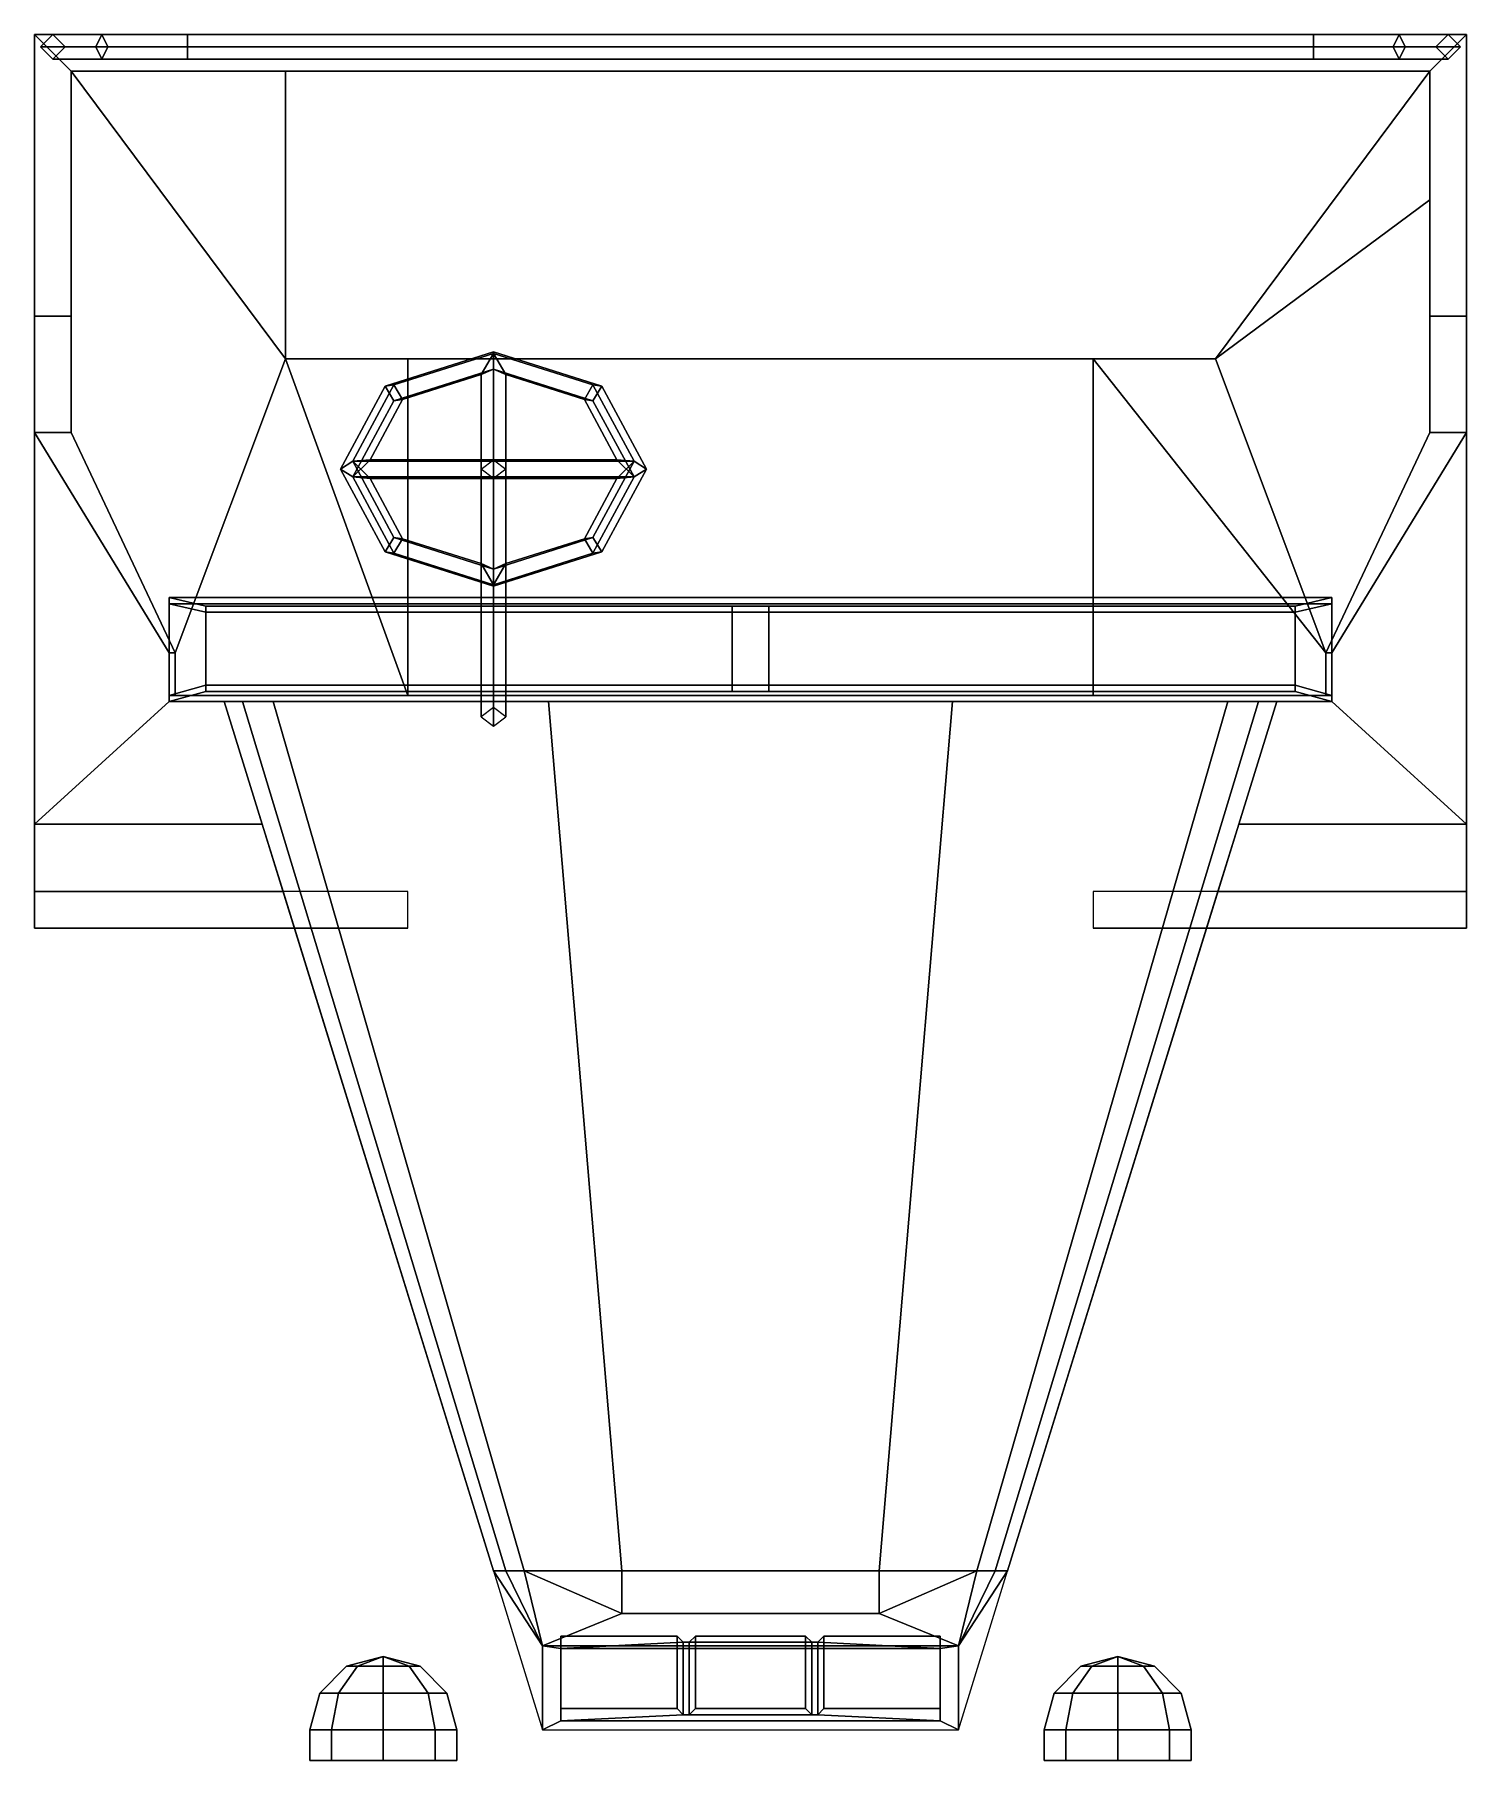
# Model space of a CAD drawing. Extents: x -1.17 to 1.17, y -3.18 to -0.36.
import ezdxf

# ---------------------------------------------------------------- set-up
doc = ezdxf.new("R2010")
doc.units = 0
doc.layers.add('CAB', color=3, linetype='CONTINUOUS')

msp = doc.modelspace()

# ---------------------------------------------------------------- linework, layer by layer
at = {"layer": 'CAB'}
for points in [[(-1.17, -0.36, 1.19), (-1.17, -1.01, 1.19), (-1.17, -0.82, 1.88), (-1.17, -0.36, 1.88)], [(-1.17, -0.36, 1.88), (-1.17, -0.82, 1.88), (-1.11, -0.82, 1.88), (-1.11, -0.42, 1.88)], [(-1.11, -0.42, 1.88), (1.11, -0.42, 1.88), (1.17, -0.36, 1.88), (-1.17, -0.36, 1.88)], [(1.17, -0.36, 1.88), (1.17, -0.36, 1.19), (-1.17, -0.36, 1.19), (-1.17, -0.36, 1.88)], [(-1.17, -1.62, 1.15), (-1.17, -1.65, 1.19), (-1.17, -0.36, 1.19), (-1.17, -0.36, 1.15)], [(-1.07, -0.38, 2.47), (-1.06, -0.36, 2.45), (-1.14, -0.36, 2.31), (-1.16, -0.38, 2.31)], [(-1.14, -0.36, 1.88), (-1.16, -0.38, 1.88), (-1.16, -0.38, 2.31), (-1.14, -0.36, 2.31)], [(-1.06, -0.36, 2.45), (-1.05, -0.38, 2.43), (-1.12, -0.38, 2.31), (-1.14, -0.36, 2.31)], [(-1.12, -0.38, 1.88), (-1.14, -0.36, 1.88), (-1.14, -0.36, 2.31), (-1.12, -0.38, 2.31)], [(-0.92, -0.38, 2.51), (-0.92, -0.36, 2.49), (-1.06, -0.36, 2.45), (-1.07, -0.38, 2.47)], [(-0.92, -0.36, 2.49), (-0.92, -0.38, 2.47), (-1.05, -0.38, 2.43), (-1.06, -0.36, 2.45)], [(0.92, -0.38, 2.51), (0.92, -0.36, 2.49), (-0.92, -0.36, 2.49), (-0.92, -0.38, 2.51)], [(0.92, -0.36, 2.49), (0.92, -0.38, 2.47), (-0.92, -0.38, 2.47), (-0.92, -0.36, 2.49)], [(0.92, -0.38, 2.47), (0.92, -0.36, 2.49), (1.06, -0.36, 2.45), (1.05, -0.38, 2.43)], [(0.92, -0.36, 2.49), (0.92, -0.38, 2.51), (1.07, -0.38, 2.47), (1.06, -0.36, 2.45)], [(1.05, -0.38, 2.43), (1.06, -0.36, 2.45), (1.14, -0.36, 2.31), (1.12, -0.38, 2.31)], [(1.06, -0.36, 2.45), (1.07, -0.38, 2.47), (1.16, -0.38, 2.31), (1.14, -0.36, 2.31)], [(1.11, -0.42, 1.88), (1.11, -0.82, 1.88), (1.17, -0.82, 1.88), (1.17, -0.36, 1.88)], [(1.14, -0.36, 1.88), (1.12, -0.38, 1.88), (1.12, -0.38, 2.31), (1.14, -0.36, 2.31)], [(1.16, -0.38, 1.88), (1.14, -0.36, 1.88), (1.14, -0.36, 2.31), (1.16, -0.38, 2.31)], [(1.17, -0.82, 1.88), (1.17, -1.01, 1.19), (1.17, -0.36, 1.19), (1.17, -0.36, 1.88)], [(1.17, -1.65, 1.19), (1.17, -1.62, 1.15), (1.17, -0.36, 1.15), (1.17, -0.36, 1.19)], [(-1.06, -0.4, 2.45), (-1.07, -0.38, 2.47), (-1.16, -0.38, 2.31), (-1.14, -0.4, 2.31)], [(-1.16, -0.38, 1.88), (-1.14, -0.4, 1.88), (-1.14, -0.4, 2.31), (-1.16, -0.38, 2.31)], [(-1.05, -0.38, 2.43), (-1.06, -0.4, 2.45), (-1.14, -0.4, 2.31), (-1.12, -0.38, 2.31)], [(-1.14, -0.4, 1.88), (-1.12, -0.38, 1.88), (-1.12, -0.38, 2.31), (-1.14, -0.4, 2.31)], [(-0.92, -0.4, 2.49), (-0.92, -0.38, 2.51), (-1.07, -0.38, 2.47), (-1.06, -0.4, 2.45)], [(-0.92, -0.38, 2.47), (-0.92, -0.4, 2.49), (-1.06, -0.4, 2.45), (-1.05, -0.38, 2.43)], [(0.92, -0.38, 2.47), (0.92, -0.4, 2.49), (-0.92, -0.4, 2.49), (-0.92, -0.38, 2.47)], [(0.92, -0.4, 2.49), (0.92, -0.38, 2.51), (-0.92, -0.38, 2.51), (-0.92, -0.4, 2.49)], [(0.92, -0.38, 2.51), (0.92, -0.4, 2.49), (1.06, -0.4, 2.45), (1.07, -0.38, 2.47)], [(0.92, -0.4, 2.49), (0.92, -0.38, 2.47), (1.05, -0.38, 2.43), (1.06, -0.4, 2.45)], [(1.06, -0.4, 2.45), (1.05, -0.38, 2.43), (1.12, -0.38, 2.31), (1.14, -0.4, 2.31)], [(1.07, -0.38, 2.47), (1.06, -0.4, 2.45), (1.14, -0.4, 2.31), (1.16, -0.38, 2.31)], [(1.12, -0.38, 1.88), (1.14, -0.4, 1.88), (1.14, -0.4, 2.31), (1.12, -0.38, 2.31)], [(1.14, -0.4, 1.88), (1.16, -0.38, 1.88), (1.16, -0.38, 2.31), (1.14, -0.4, 2.31)], [(-1.11, -0.82, 1.88), (-1.11, -1.01, 1.19), (-1.11, -0.42, 1.19), (-1.11, -0.42, 1.88)], [(-0.76, -0.42, 1.5), (1.11, -0.42, 1.5), (1.11, -0.42, 1.88), (-1.11, -0.42, 1.88)], [(-1.11, -0.42, 1.19), (-0.76, -0.42, 1.19), (-0.76, -0.42, 1.5), (-1.11, -0.42, 1.88)], [(-0.94, -1.37, 1.19), (-0.76, -0.89, 1.19), (-1.11, -0.42, 1.19), (-1.11, -1.01, 1.19)], [(-0.76, -0.89, 1.19), (-0.76, -0.42, 1.19), (-1.11, -0.42, 1.19)], [(-0.76, -0.42, 1.19), (-0.76, -0.89, 1.19), (-0.76, -0.89, 1.5), (-0.76, -0.42, 1.5)], [(-0.76, -0.42, 1.5), (-0.76, -0.89, 1.5), (0.76, -0.89, 1.5), (1.11, -0.42, 1.5)], [(1.11, -0.42, 1.5), (0.76, -0.89, 1.5), (1.11, -0.63, 1.5), (1.11, -0.42, 1.5)], [(1.11, -0.42, 1.5), (1.11, -0.63, 1.5), (1.11, -0.82, 1.88), (1.11, -0.42, 1.88)], [(0.76, -0.89, 1.5), (0.76, -0.89, 1.19), (1.11, -0.63, 1.19), (1.11, -0.63, 1.5)], [(0.94, -1.37, 1.19), (1.11, -1.01, 1.19), (1.11, -0.63, 1.19), (0.76, -0.89, 1.19)], [(1.11, -0.63, 1.19), (1.11, -1.01, 1.19), (1.11, -0.82, 1.88), (1.11, -0.63, 1.5)], [(-1.17, -1.01, 1.19), (-1.17, -1.01, 1.19), (-1.17, -1.01, 1.77), (-1.17, -0.82, 1.88)], [(-1.17, -0.82, 1.88), (-1.17, -1.01, 1.77), (-1.11, -1.01, 1.77), (-1.11, -0.82, 1.88)], [(-1.11, -1.01, 1.77), (-1.11, -1.01, 1.19), (-1.11, -1.01, 1.19), (-1.11, -0.82, 1.88)], [(1.11, -1.01, 1.19), (1.11, -1.01, 1.19), (1.11, -1.01, 1.77), (1.11, -0.82, 1.88)], [(1.11, -0.82, 1.88), (1.11, -1.01, 1.77), (1.17, -1.01, 1.77), (1.17, -0.82, 1.88)], [(1.17, -1.01, 1.77), (1.17, -1.01, 1.19), (1.17, -1.01, 1.19), (1.17, -0.82, 1.88)], [(-0.56, -1.44, 1.19), (-0.76, -0.89, 1.19), (-0.94, -1.37, 1.19), (-0.94, -1.44, 1.19)], [(-0.76, -0.89, 1.5), (-0.76, -0.89, 1.19), (0.76, -0.89, 1.19), (0.76, -0.89, 1.5)], [(-0.56, -1.44, 1.19), (-0.56, -0.89, 1.19), (-0.76, -0.89, 1.19)], [(-0.42, -0.881, 1.7275), (-0.42, -0.8785, 1.6993), (-0.5968, -0.9346, 1.7464), (-0.5826, -0.9326, 1.7708)], [(-0.42, -0.8785, 1.6993), (-0.42, -0.9067, 1.6968), (-0.5826, -0.9583, 1.7401), (-0.5968, -0.9346, 1.7464)], [(-0.44, -0.9155, 1.7303), (-0.42, -0.881, 1.7275), (-0.5826, -0.9326, 1.7708), (-0.5685, -0.9562, 1.7646)], [(-0.56, -1.44, 0.93), (0.56, -1.44, 0.93), (0.56, -0.89, 0.93), (-0.56, -0.89, 0.93)], [(-0.56, -0.89, 0.93), (0.56, -0.89, 0.93), (0.56, -0.89, 1.19), (-0.56, -0.89, 1.19)], [(-0.56, -1.44, 1.19), (-0.56, -1.44, 0.93), (-0.56, -0.89, 0.93), (-0.56, -0.89, 1.19)], [(-0.42, -0.881, 1.7275), (-0.44, -0.9155, 1.7303), (-0.44, -1.2245, 1.9897), (-0.42, -1.2333, 2.0232)], [(-0.2574, -0.9326, 1.7708), (-0.2432, -0.9346, 1.7464), (-0.42, -0.8785, 1.6993), (-0.42, -0.881, 1.7275)], [(-0.2432, -0.9346, 1.7464), (-0.2574, -0.9583, 1.7401), (-0.42, -0.9067, 1.6968), (-0.42, -0.8785, 1.6993)], [(-0.4, -0.9155, 1.7303), (-0.42, -0.881, 1.7275), (-0.42, -1.2333, 2.0232), (-0.4, -1.2245, 1.9897)], [(-0.2715, -0.9562, 1.7646), (-0.2574, -0.9326, 1.7708), (-0.42, -0.881, 1.7275), (-0.4, -0.9155, 1.7303)], [(0.56, -1.44, 1.19), (0.94, -1.44, 1.19), (0.94, -1.37, 1.19), (0.56, -0.89, 1.19)], [(0.56, -0.89, 1.19), (0.94, -1.37, 1.19), (0.76, -0.89, 1.19), (0.56, -0.89, 1.19)], [(0.56, -1.44, 0.93), (0.56, -1.44, 1.19), (0.56, -0.89, 1.19), (0.56, -0.89, 0.93)], [(-0.42, -0.9067, 1.6968), (-0.44, -0.9155, 1.7303), (-0.5685, -0.9562, 1.7646), (-0.5826, -0.9583, 1.7401)], [(-0.44, -0.9155, 1.7303), (-0.42, -0.9067, 1.6968), (-0.42, -1.259, 1.9925), (-0.44, -1.2245, 1.9897)], [(-0.42, -0.9067, 1.6968), (-0.4, -0.9155, 1.7303), (-0.4, -1.2245, 1.9897), (-0.42, -1.259, 1.9925)], [(-0.2574, -0.9583, 1.7401), (-0.2715, -0.9562, 1.7646), (-0.4, -0.9155, 1.7303), (-0.42, -0.9067, 1.6968)], [(-0.5826, -0.9326, 1.7708), (-0.5968, -0.9346, 1.7464), (-0.67, -1.07, 1.86), (-0.65, -1.0571, 1.8753)], [(-0.5968, -0.9346, 1.7464), (-0.5826, -0.9583, 1.7401), (-0.65, -1.0829, 1.8447), (-0.67, -1.07, 1.86)], [(-0.5685, -0.9562, 1.7646), (-0.5826, -0.9326, 1.7708), (-0.65, -1.0571, 1.8753), (-0.6217, -1.0547, 1.8471)], [(-0.5826, -0.9583, 1.7401), (-0.5685, -0.9562, 1.7646), (-0.6217, -1.0547, 1.8471), (-0.65, -1.0829, 1.8447)], [(-0.2183, -1.0547, 1.8471), (-0.19, -1.0571, 1.8753), (-0.2574, -0.9326, 1.7708), (-0.2715, -0.9562, 1.7646)], [(-0.19, -1.0829, 1.8447), (-0.2183, -1.0547, 1.8471), (-0.2715, -0.9562, 1.7646), (-0.2574, -0.9583, 1.7401)], [(-0.19, -1.0571, 1.8753), (-0.17, -1.07, 1.86), (-0.2432, -0.9346, 1.7464), (-0.2574, -0.9326, 1.7708)], [(-0.17, -1.07, 1.86), (-0.19, -1.0829, 1.8447), (-0.2574, -0.9583, 1.7401), (-0.2432, -0.9346, 1.7464)], [(-1.17, -1.01, 1.77), (-1.17, -1.01, 1.19), (-1.11, -1.01, 1.19), (-1.11, -1.01, 1.77)], [(-1.17, -1.65, 1.19), (-0.95, -1.45, 1.19), (-0.95, -1.37, 1.19), (-1.17, -1.01, 1.19)], [(-0.94, -1.37, 1.19), (-1.11, -1.01, 1.19), (-1.17, -1.01, 1.19), (-0.95, -1.37, 1.19)], [(0.95, -1.37, 1.19), (1.17, -1.01, 1.19), (1.11, -1.01, 1.19), (0.94, -1.37, 1.19)], [(0.95, -1.45, 1.19), (1.17, -1.65, 1.19), (1.17, -1.01, 1.19), (0.95, -1.37, 1.19)], [(1.11, -1.01, 1.77), (1.11, -1.01, 1.19), (1.17, -1.01, 1.19), (1.17, -1.01, 1.77)], [(-0.65, -1.0571, 1.8753), (-0.67, -1.07, 1.86), (-0.5968, -1.2054, 1.9736), (-0.5826, -1.1817, 1.9799)], [(-0.67, -1.07, 1.86), (-0.65, -1.0829, 1.8447), (-0.5826, -1.2074, 1.9492), (-0.5968, -1.2054, 1.9736)], [(-0.19, -1.0571, 1.8753), (-0.2183, -1.0547, 1.8471), (-0.6217, -1.0547, 1.8471), (-0.65, -1.0571, 1.8753)], [(-0.2183, -1.0547, 1.8471), (-0.19, -1.0829, 1.8447), (-0.65, -1.0829, 1.8447), (-0.6217, -1.0547, 1.8471)], [(-0.2183, -1.0853, 1.8729), (-0.19, -1.0571, 1.8753), (-0.65, -1.0571, 1.8753), (-0.6217, -1.0853, 1.8729)], [(-0.6217, -1.0853, 1.8729), (-0.65, -1.0571, 1.8753), (-0.5826, -1.1817, 1.9799), (-0.5685, -1.1838, 1.9554)], [(-0.44, -1.07, 1.86), (-0.42, -1.0547, 1.8471), (-0.42, -1.4596, 1.3645), (-0.44, -1.475, 1.3774)], [(-0.42, -1.0853, 1.8729), (-0.44, -1.07, 1.86), (-0.44, -1.475, 1.3774), (-0.42, -1.4903, 1.3902)], [(-0.42, -1.0547, 1.8471), (-0.4, -1.07, 1.86), (-0.4, -1.475, 1.3774), (-0.42, -1.4596, 1.3645)], [(-0.4, -1.07, 1.86), (-0.42, -1.0853, 1.8729), (-0.42, -1.4903, 1.3902), (-0.4, -1.475, 1.3774)], [(-0.2715, -1.1838, 1.9554), (-0.2574, -1.1817, 1.9799), (-0.19, -1.0571, 1.8753), (-0.2183, -1.0853, 1.8729)], [(-0.2574, -1.1817, 1.9799), (-0.2432, -1.2054, 1.9736), (-0.17, -1.07, 1.86), (-0.19, -1.0571, 1.8753)], [(-0.2432, -1.2054, 1.9736), (-0.2574, -1.2074, 1.9492), (-0.19, -1.0829, 1.8447), (-0.17, -1.07, 1.86)], [(-0.19, -1.0829, 1.8447), (-0.2183, -1.0853, 1.8729), (-0.6217, -1.0853, 1.8729), (-0.65, -1.0829, 1.8447)], [(-0.65, -1.0829, 1.8447), (-0.6217, -1.0853, 1.8729), (-0.5685, -1.1838, 1.9554), (-0.5826, -1.2074, 1.9492)], [(-0.2574, -1.2074, 1.9492), (-0.2715, -1.1838, 1.9554), (-0.2183, -1.0853, 1.8729), (-0.19, -1.0829, 1.8447)], [(-0.5826, -1.1817, 1.9799), (-0.5968, -1.2054, 1.9736), (-0.42, -1.2615, 2.0207), (-0.42, -1.2333, 2.0232)], [(-0.5685, -1.1838, 1.9554), (-0.5826, -1.1817, 1.9799), (-0.42, -1.2333, 2.0232), (-0.44, -1.2245, 1.9897)], [(-0.5826, -1.2074, 1.9492), (-0.5685, -1.1838, 1.9554), (-0.44, -1.2245, 1.9897), (-0.42, -1.259, 1.9925)], [(-0.4, -1.2245, 1.9897), (-0.42, -1.2333, 2.0232), (-0.2574, -1.1817, 1.9799), (-0.2715, -1.1838, 1.9554)], [(-0.42, -1.2333, 2.0232), (-0.42, -1.2615, 2.0207), (-0.2432, -1.2054, 1.9736), (-0.2574, -1.1817, 1.9799)], [(-0.42, -1.259, 1.9925), (-0.4, -1.2245, 1.9897), (-0.2715, -1.1838, 1.9554), (-0.2574, -1.2074, 1.9492)], [(-0.5968, -1.2054, 1.9736), (-0.5826, -1.2074, 1.9492), (-0.42, -1.259, 1.9925), (-0.42, -1.2615, 2.0207)], [(-0.42, -1.2615, 2.0207), (-0.42, -1.259, 1.9925), (-0.2574, -1.2074, 1.9492), (-0.2432, -1.2054, 1.9736)], [(-0.89, -1.294, 2.33), (-0.89, -1.4232, 1.87), (-0.95, -1.44, 1.81), (-0.95, -1.28, 2.38)], [(-0.95, -1.44, 1.81), (-0.95, -1.45, 1.81), (-0.95, -1.29, 2.38), (-0.95, -1.28, 2.38)], [(0.95, -1.28, 2.38), (0.89, -1.294, 2.33), (-0.89, -1.294, 2.33), (-0.95, -1.28, 2.38)], [(-0.95, -1.28, 2.38), (-0.95, -1.29, 2.38), (0.95, -1.29, 2.38), (0.95, -1.28, 2.38)], [(-0.95, -1.29, 2.38), (-0.95, -1.45, 1.81), (-0.89, -1.4332, 1.87), (-0.89, -1.304, 2.33)], [(-0.95, -1.29, 2.38), (-0.89, -1.304, 2.33), (0.89, -1.304, 2.33), (0.95, -1.29, 2.38)], [(-0.89, -1.304, 2.33), (-0.89, -1.4332, 1.87), (-0.89, -1.4232, 1.87), (-0.89, -1.294, 2.33)], [(0.89, -1.294, 2.33), (0.89, -1.304, 2.33), (-0.89, -1.304, 2.33), (-0.89, -1.294, 2.33)], [(0.03, -1.294, 2.33), (0.03, -1.4232, 1.87), (-0.03, -1.4232, 1.87), (-0.03, -1.294, 2.33)], [(-0.03, -1.4232, 1.87), (-0.03, -1.4332, 1.87), (-0.03, -1.304, 2.33), (-0.03, -1.294, 2.33)], [(0.03, -1.304, 2.33), (0.03, -1.4332, 1.87), (0.03, -1.4232, 1.87), (0.03, -1.294, 2.33)], [(0.95, -1.28, 2.38), (0.95, -1.44, 1.81), (0.89, -1.4232, 1.87), (0.89, -1.294, 2.33)], [(0.89, -1.304, 2.33), (0.89, -1.4332, 1.87), (0.95, -1.45, 1.81), (0.95, -1.29, 2.38)], [(0.89, -1.4232, 1.87), (0.89, -1.4332, 1.87), (0.89, -1.304, 2.33), (0.89, -1.294, 2.33)], [(0.95, -1.29, 2.38), (0.95, -1.45, 1.81), (0.95, -1.44, 1.81), (0.95, -1.28, 2.38)], [(-0.03, -1.304, 2.33), (-0.03, -1.4332, 1.87), (0.03, -1.4332, 1.87), (0.03, -1.304, 2.33)], [(-0.95, -1.37, 1.19), (-0.95, -1.45, 1.19), (-0.95, -1.45, 1.81), (-0.95, -1.44, 1.81)], [(-0.95, -1.37, 1.65), (-0.95, -1.37, 1.19), (-0.95, -1.37, 1.19), (-0.95, -1.44, 1.81)], [(-0.94, -1.37, 1.65), (-0.94, -1.37, 1.19), (-0.95, -1.37, 1.19), (-0.95, -1.37, 1.65)], [(-0.95, -1.44, 1.81), (-0.94, -1.44, 1.81), (-0.94, -1.37, 1.65), (-0.95, -1.37, 1.65)], [(-0.94, -1.44, 1.81), (-0.94, -1.44, 1.19), (-0.94, -1.37, 1.19), (-0.94, -1.37, 1.65)], [(0.94, -1.44, 1.81), (0.95, -1.44, 1.81), (0.95, -1.37, 1.65), (0.94, -1.37, 1.65)], [(0.95, -1.37, 1.65), (0.95, -1.37, 1.19), (0.94, -1.37, 1.19), (0.94, -1.37, 1.65)], [(0.94, -1.37, 1.65), (0.94, -1.37, 1.19), (0.94, -1.44, 1.19), (0.94, -1.44, 1.81)], [(0.95, -1.45, 1.81), (0.95, -1.45, 1.19), (0.95, -1.37, 1.19), (0.95, -1.44, 1.81)], [(0.95, -1.44, 1.81), (0.95, -1.37, 1.19), (0.95, -1.37, 1.19), (0.95, -1.37, 1.65)], [(0.89, -1.4232, 1.87), (0.95, -1.44, 1.81), (-0.95, -1.44, 1.81), (-0.89, -1.4232, 1.87)], [(-0.89, -1.4332, 1.87), (-0.95, -1.45, 1.81), (0.95, -1.45, 1.81), (0.89, -1.4332, 1.87)], [(-0.89, -1.4232, 1.87), (-0.89, -1.4332, 1.87), (0.89, -1.4332, 1.87), (0.89, -1.4232, 1.87)], [(-1.17, -1.65, 1.19), (-0.798, -1.65, 1.19), (-0.86, -1.45, 1.19), (-0.95, -1.45, 1.19)], [(-0.95, -1.45, 1.81), (-0.78, -1.45, 1.75), (-0.33, -1.45, 1.81), (-0.95, -1.45, 1.81)], [(-0.95, -1.45, 1.81), (-0.83, -1.45, 1.71), (-0.78, -1.45, 1.75), (-0.95, -1.45, 1.81)], [(-0.95, -1.45, 1.81), (-0.86, -1.45, 1.65), (-0.83, -1.45, 1.71), (-0.95, -1.45, 1.81)], [(-0.95, -1.45, 1.19), (-0.86, -1.45, 1.19), (-0.86, -1.45, 1.65), (-0.95, -1.45, 1.81)], [(0.94, -1.44, 1.81), (0.94, -1.44, 1.19), (-0.94, -1.44, 1.19), (-0.94, -1.44, 1.81)], [(-0.798, -1.65, 1.19), (-0.42, -2.87, 0.93), (-0.42, -2.87, 1.58), (-0.86, -1.45, 1.65)], [(-0.86, -1.45, 1.65), (-0.42, -2.87, 1.58), (-0.4, -2.87, 1.62), (-0.83, -1.45, 1.71)], [(-0.86, -1.45, 1.19), (-0.798, -1.65, 1.19), (-0.798, -1.65, 1.19), (-0.86, -1.45, 1.65)], [(-0.83, -1.45, 1.71), (-0.4, -2.87, 1.62), (-0.37, -2.87, 1.64), (-0.78, -1.45, 1.75)], [(-0.78, -1.45, 1.75), (-0.37, -2.87, 1.64), (-0.21, -2.87, 1.66), (-0.33, -1.45, 1.81)], [(-0.56, -1.44, 1.19), (0.56, -1.44, 1.19), (0.56, -1.44, 0.93), (-0.56, -1.44, 0.93)], [(-0.33, -1.45, 1.81), (-0.21, -2.87, 1.66), (0.21, -2.87, 1.66), (0.33, -1.45, 1.81)], [(0.33, -1.45, 1.81), (0.21, -2.87, 1.66), (0.37, -2.87, 1.64), (0.78, -1.45, 1.75)], [(0.95, -1.45, 1.81), (0.33, -1.45, 1.81), (0.78, -1.45, 1.75), (0.95, -1.45, 1.81)], [(0.37, -2.87, 1.64), (0.4, -2.87, 1.62), (0.83, -1.45, 1.71), (0.78, -1.45, 1.75)], [(0.4, -2.87, 1.62), (0.42, -2.87, 1.58), (0.86, -1.45, 1.65), (0.83, -1.45, 1.71)], [(0.42, -2.87, 1.58), (0.42, -2.87, 0.93), (0.798, -1.65, 1.19), (0.86, -1.45, 1.65)], [(0.78, -1.45, 1.75), (0.83, -1.45, 1.71), (0.95, -1.45, 1.81)], [(0.798, -1.65, 1.19), (0.798, -1.65, 1.19), (0.86, -1.45, 1.19), (0.86, -1.45, 1.65)], [(0.798, -1.65, 1.19), (1.17, -1.65, 1.19), (0.95, -1.45, 1.19), (0.86, -1.45, 1.19)], [(0.83, -1.45, 1.71), (0.86, -1.45, 1.65), (0.95, -1.45, 1.81)], [(0.86, -1.45, 1.19), (0.95, -1.45, 1.19), (0.95, -1.45, 1.81), (0.86, -1.45, 1.65)], [(-1.17, -1.72, 0.91), (-1.17, -1.76, 0.93), (-1.17, -1.65, 1.19), (-1.17, -1.62, 1.15)], [(1.17, -1.76, 0.93), (1.17, -1.72, 0.91), (1.17, -1.62, 1.15), (1.17, -1.65, 1.19)], [(-1.17, -1.76, 0.93), (-0.7639, -1.76, 0.93), (-0.798, -1.65, 1.19), (-1.17, -1.65, 1.19)], [(-0.7639, -1.76, 0.93), (-0.42, -2.87, 0.93), (-0.42, -2.87, 0.93), (-0.798, -1.65, 1.19)], [(0.42, -2.87, 0.93), (0.42, -2.87, 0.93), (0.7639, -1.76, 0.93), (0.798, -1.65, 1.19)], [(0.7639, -1.76, 0.93), (1.17, -1.76, 0.93), (1.17, -1.65, 1.19), (0.798, -1.65, 1.19)], [(-1.17, -1.78, 0.75), (-1.17, -1.82, 0.77), (-1.17, -1.76, 0.93), (-1.17, -1.72, 0.91)], [(1.17, -1.82, 0.77), (1.17, -1.78, 0.75), (1.17, -1.72, 0.91), (1.17, -1.76, 0.93)], [(-1.17, -1.82, 0.77), (-0.56, -1.82, 0.77), (-0.56, -1.76, 0.93), (-1.17, -1.76, 0.93)], [(0.56, -1.82, 0.77), (1.17, -1.82, 0.77), (1.17, -1.76, 0.93), (0.56, -1.76, 0.93)], [(-1.17, -1.78, 0.55), (-1.17, -1.82, 0.54), (-1.17, -1.82, 0.77), (-1.17, -1.78, 0.75)], [(1.17, -1.82, 0.54), (1.17, -1.78, 0.55), (1.17, -1.78, 0.75), (1.17, -1.82, 0.77)], [(-1.17, -1.82, 0.54), (-0.56, -1.82, 0.54), (-0.56, -1.82, 0.77), (-1.17, -1.82, 0.77)], [(0.56, -1.82, 0.54), (1.17, -1.82, 0.54), (1.17, -1.82, 0.77), (0.56, -1.82, 0.77)], [(-0.42, -2.87, 1.58), (-0.42, -2.87, 0.93), (-0.34, -3.13, 0.93), (-0.34, -2.9927, 1.58)], [(-0.42, -2.87, 1.58), (-0.42, -2.87, 1.58), (-0.34, -2.9927, 1.58), (-0.4, -2.87, 1.62)], [(-0.4, -2.87, 1.62), (-0.4, -2.87, 1.62), (-0.34, -2.9927, 1.58), (-0.37, -2.87, 1.64)], [(-0.37, -2.87, 1.64), (-0.37, -2.87, 1.64), (-0.21, -2.94, 1.64), (-0.21, -2.87, 1.66)], [(-0.37, -2.87, 1.64), (-0.37, -2.87, 1.64), (-0.34, -2.9927, 1.58), (-0.21, -2.94, 1.64)], [(-0.21, -2.87, 1.66), (-0.21, -2.94, 1.64), (0.21, -2.94, 1.64), (0.21, -2.87, 1.66)], [(0.21, -2.87, 1.66), (0.21, -2.94, 1.64), (0.37, -2.87, 1.64)], [(0.21, -2.94, 1.64), (0.34, -2.9927, 1.58), (0.37, -2.87, 1.64)], [(0.34, -2.9927, 1.58), (0.34, -3.13, 0.93), (0.42, -2.87, 0.93), (0.42, -2.87, 1.58)], [(0.4, -2.87, 1.62), (0.34, -2.9927, 1.58), (0.42, -2.87, 1.58)], [(0.37, -2.87, 1.64), (0.34, -2.9927, 1.58), (0.4, -2.87, 1.62)], [(-0.21, -2.94, 1.64), (-0.34, -2.9927, 1.58), (0.34, -2.9927, 1.58), (0.21, -2.94, 1.64)], [(-0.31, -2.9769, 1.56), (-0.31, -3.0952, 1), (-0.12, -3.0952, 1), (-0.12, -2.9769, 1.56)], [(-0.31, -2.9969, 1.56), (-0.31, -3.1152, 1), (-0.31, -3.0952, 1), (-0.31, -2.9769, 1.56)], [(-0.31, -2.9969, 1.56), (-0.31, -2.9769, 1.56), (-0.12, -2.9769, 1.56), (-0.11, -2.9869, 1.56)], [(-0.31, -2.9969, 1.56), (-0.11, -2.9869, 1.56), (0.11, -2.9869, 1.56), (0.31, -2.9969, 1.56)], [(-0.12, -2.9769, 1.56), (-0.12, -3.0952, 1), (-0.11, -3.1052, 1), (-0.11, -2.9869, 1.56)], [(-0.11, -2.9869, 1.56), (-0.11, -3.1052, 1), (-0.1, -3.1052, 1), (-0.1, -2.9869, 1.56)], [(-0.1, -2.9869, 1.56), (-0.1, -3.1052, 1), (-0.09, -3.0952, 1), (-0.09, -2.9769, 1.56)], [(-0.1, -2.9869, 1.56), (-0.09, -2.9769, 1.56), (0.09, -2.9769, 1.56), (0.1, -2.9869, 1.56)], [(-0.09, -2.9769, 1.56), (-0.09, -3.0952, 1), (0.09, -3.0952, 1), (0.09, -2.9769, 1.56)], [(0.09, -2.9769, 1.56), (0.09, -3.0952, 1), (0.1, -3.1052, 1), (0.1, -2.9869, 1.56)], [(0.1, -2.9869, 1.56), (0.1, -3.1052, 1), (0.11, -3.1052, 1), (0.11, -2.9869, 1.56)], [(0.11, -2.9869, 1.56), (0.11, -3.1052, 1), (0.12, -3.0952, 1), (0.12, -2.9769, 1.56)], [(0.11, -2.9869, 1.56), (0.12, -2.9769, 1.56), (0.31, -2.9769, 1.56), (0.31, -2.9969, 1.56)], [(0.12, -2.9769, 1.56), (0.12, -3.0952, 1), (0.31, -3.0952, 1), (0.31, -2.9769, 1.56)], [(0.31, -2.9769, 1.56), (0.31, -3.0952, 1), (0.31, -3.1152, 1), (0.31, -2.9969, 1.56)], [(-0.6, -3.01, 1.08), (-0.66, -3.0261, 1.08), (-0.6424, -3.0261, 1.1224), (-0.6, -3.01, 1.08)], [(-0.6, -3.01, 1.08), (-0.6424, -3.0261, 1.0376), (-0.66, -3.0261, 1.08), (-0.6, -3.01, 1.08)], [(-0.6, -3.01, 1.08), (-0.6424, -3.0261, 1.1224), (-0.6, -3.0261, 1.14), (-0.6, -3.01, 1.08)], [(-0.6, -3.01, 1.08), (-0.6, -3.0261, 1.02), (-0.6424, -3.0261, 1.0376), (-0.6, -3.01, 1.08)], [(-0.6, -3.01, 1.08), (-0.6, -3.0261, 1.14), (-0.5576, -3.0261, 1.1224), (-0.6, -3.01, 1.08)], [(-0.6, -3.01, 1.08), (-0.5576, -3.0261, 1.1224), (-0.54, -3.0261, 1.08), (-0.6, -3.01, 1.08)], [(-0.6, -3.01, 1.08), (-0.54, -3.0261, 1.08), (-0.5576, -3.0261, 1.0376), (-0.6, -3.01, 1.08)], [(-0.6, -3.01, 1.08), (-0.5576, -3.0261, 1.0376), (-0.6, -3.0261, 1.02), (-0.6, -3.01, 1.08)], [(-0.34, -2.9927, 1.58), (-0.31, -2.9969, 1.56), (0.31, -2.9969, 1.56), (0.34, -2.9927, 1.58)], [(-0.34, -2.9927, 1.58), (-0.34, -3.13, 0.93), (-0.31, -3.1152, 1), (-0.31, -2.9969, 1.56)], [(0.31, -2.9969, 1.56), (0.31, -3.1152, 1), (0.34, -3.13, 0.93), (0.34, -2.9927, 1.58)], [(0.6, -3.01, 1.08), (0.54, -3.0261, 1.08), (0.5576, -3.0261, 1.1224), (0.6, -3.01, 1.08)], [(0.6, -3.01, 1.08), (0.5576, -3.0261, 1.0376), (0.54, -3.0261, 1.08), (0.6, -3.01, 1.08)], [(0.6, -3.01, 1.08), (0.5576, -3.0261, 1.1224), (0.6, -3.0261, 1.14), (0.6, -3.01, 1.08)], [(0.6, -3.01, 1.08), (0.6, -3.0261, 1.02), (0.5576, -3.0261, 1.0376), (0.6, -3.01, 1.08)], [(0.6, -3.01, 1.08), (0.6424, -3.0261, 1.1224), (0.66, -3.0261, 1.08), (0.6, -3.01, 1.08)], [(0.6, -3.01, 1.08), (0.6, -3.0261, 1.14), (0.6424, -3.0261, 1.1224), (0.6, -3.01, 1.08)], [(0.6, -3.01, 1.08), (0.6424, -3.0261, 1.0376), (0.6, -3.0261, 1.02), (0.6, -3.01, 1.08)], [(0.6, -3.01, 1.08), (0.66, -3.0261, 1.08), (0.6424, -3.0261, 1.0376), (0.6, -3.01, 1.08)], [(-0.66, -3.0261, 1.08), (-0.7039, -3.07, 1.08), (-0.6735, -3.07, 1.1535), (-0.6424, -3.0261, 1.1224)], [(-0.6424, -3.0261, 1.0376), (-0.6735, -3.07, 1.0065), (-0.7039, -3.07, 1.08), (-0.66, -3.0261, 1.08)], [(-0.6424, -3.0261, 1.1224), (-0.6735, -3.07, 1.1535), (-0.6, -3.07, 1.1839), (-0.6, -3.0261, 1.14)], [(-0.6, -3.0261, 1.02), (-0.6, -3.07, 0.9761), (-0.6735, -3.07, 1.0065), (-0.6424, -3.0261, 1.0376)], [(-0.6, -3.0261, 1.14), (-0.6, -3.07, 1.1839), (-0.5265, -3.07, 1.1535), (-0.5576, -3.0261, 1.1224)], [(-0.5576, -3.0261, 1.0376), (-0.5265, -3.07, 1.0065), (-0.6, -3.07, 0.9761), (-0.6, -3.0261, 1.02)], [(-0.5576, -3.0261, 1.1224), (-0.5265, -3.07, 1.1535), (-0.4961, -3.07, 1.08), (-0.54, -3.0261, 1.08)], [(-0.54, -3.0261, 1.08), (-0.4961, -3.07, 1.08), (-0.5265, -3.07, 1.0065), (-0.5576, -3.0261, 1.0376)], [(0.54, -3.0261, 1.08), (0.4961, -3.07, 1.08), (0.5265, -3.07, 1.1535), (0.5576, -3.0261, 1.1224)], [(0.5576, -3.0261, 1.0376), (0.5265, -3.07, 1.0065), (0.4961, -3.07, 1.08), (0.54, -3.0261, 1.08)], [(0.6, -3.0261, 1.02), (0.6, -3.07, 0.9761), (0.5265, -3.07, 1.0065), (0.5576, -3.0261, 1.0376)], [(0.5576, -3.0261, 1.1224), (0.5265, -3.07, 1.1535), (0.6, -3.07, 1.1839), (0.6, -3.0261, 1.14)], [(0.6424, -3.0261, 1.0376), (0.6735, -3.07, 1.0065), (0.6, -3.07, 0.9761), (0.6, -3.0261, 1.02)], [(0.6, -3.0261, 1.14), (0.6, -3.07, 1.1839), (0.6735, -3.07, 1.1535), (0.6424, -3.0261, 1.1224)], [(0.6424, -3.0261, 1.1224), (0.6735, -3.07, 1.1535), (0.7039, -3.07, 1.08), (0.66, -3.0261, 1.08)], [(0.66, -3.0261, 1.08), (0.7039, -3.07, 1.08), (0.6735, -3.07, 1.0065), (0.6424, -3.0261, 1.0376)], [(-0.7039, -3.07, 1.08), (-0.72, -3.13, 1.08), (-0.6849, -3.13, 1.1649), (-0.6735, -3.07, 1.1535)], [(-0.6735, -3.07, 1.0065), (-0.6849, -3.13, 0.9951), (-0.72, -3.13, 1.08), (-0.7039, -3.07, 1.08)], [(-0.6735, -3.07, 1.1535), (-0.6849, -3.13, 1.1649), (-0.6, -3.13, 1.2), (-0.6, -3.07, 1.1839)], [(-0.6, -3.07, 0.9761), (-0.6, -3.13, 0.96), (-0.6849, -3.13, 0.9951), (-0.6735, -3.07, 1.0065)], [(-0.6, -3.07, 1.1839), (-0.6, -3.13, 1.2), (-0.5151, -3.13, 1.1649), (-0.5265, -3.07, 1.1535)], [(-0.5265, -3.07, 1.0065), (-0.5151, -3.13, 0.9951), (-0.6, -3.13, 0.96), (-0.6, -3.07, 0.9761)], [(-0.5265, -3.07, 1.1535), (-0.5151, -3.13, 1.1649), (-0.48, -3.13, 1.08), (-0.4961, -3.07, 1.08)], [(-0.4961, -3.07, 1.08), (-0.48, -3.13, 1.08), (-0.5151, -3.13, 0.9951), (-0.5265, -3.07, 1.0065)], [(0.4961, -3.07, 1.08), (0.48, -3.13, 1.08), (0.5151, -3.13, 1.1649), (0.5265, -3.07, 1.1535)], [(0.5265, -3.07, 1.0065), (0.5151, -3.13, 0.9951), (0.48, -3.13, 1.08), (0.4961, -3.07, 1.08)], [(0.6, -3.07, 0.9761), (0.6, -3.13, 0.96), (0.5151, -3.13, 0.9951), (0.5265, -3.07, 1.0065)], [(0.5265, -3.07, 1.1535), (0.5151, -3.13, 1.1649), (0.6, -3.13, 1.2), (0.6, -3.07, 1.1839)], [(0.6735, -3.07, 1.0065), (0.6849, -3.13, 0.9951), (0.6, -3.13, 0.96), (0.6, -3.07, 0.9761)], [(0.6, -3.07, 1.1839), (0.6, -3.13, 1.2), (0.6849, -3.13, 1.1649), (0.6735, -3.07, 1.1535)], [(0.6735, -3.07, 1.1535), (0.6849, -3.13, 1.1649), (0.72, -3.13, 1.08), (0.7039, -3.07, 1.08)], [(0.7039, -3.07, 1.08), (0.72, -3.13, 1.08), (0.6849, -3.13, 0.9951), (0.6735, -3.07, 1.0065)], [(-0.31, -3.0952, 1), (-0.31, -3.1152, 1), (-0.11, -3.1052, 1), (-0.12, -3.0952, 1)], [(-0.09, -3.0952, 1), (-0.1, -3.1052, 1), (0.1, -3.1052, 1), (0.09, -3.0952, 1)], [(0.12, -3.0952, 1), (0.11, -3.1052, 1), (0.31, -3.1152, 1), (0.31, -3.0952, 1)], [(-0.6849, -3.13, 1.1649), (-0.72, -3.13, 1.08), (-0.72, -3.18, 1.08), (-0.6849, -3.18, 1.1649)], [(-0.72, -3.13, 1.08), (-0.6849, -3.13, 0.9951), (-0.6849, -3.18, 0.9951), (-0.72, -3.18, 1.08)], [(-0.6, -3.13, 1.2), (-0.6849, -3.13, 1.1649), (-0.6849, -3.18, 1.1649), (-0.6, -3.18, 1.2)], [(-0.6849, -3.13, 0.9951), (-0.6, -3.13, 0.96), (-0.6, -3.18, 0.96), (-0.6849, -3.18, 0.9951)], [(-0.5151, -3.13, 1.1649), (-0.6, -3.13, 1.2), (-0.6, -3.18, 1.2), (-0.5151, -3.18, 1.1649)], [(-0.6, -3.13, 0.96), (-0.5151, -3.13, 0.9951), (-0.5151, -3.18, 0.9951), (-0.6, -3.18, 0.96)], [(-0.48, -3.13, 1.08), (-0.5151, -3.13, 1.1649), (-0.5151, -3.18, 1.1649), (-0.48, -3.18, 1.08)], [(-0.5151, -3.13, 0.9951), (-0.48, -3.13, 1.08), (-0.48, -3.18, 1.08), (-0.5151, -3.18, 0.9951)], [(-0.31, -3.1152, 1), (-0.34, -3.13, 0.93), (0.34, -3.13, 0.93), (0.31, -3.1152, 1)], [(-0.11, -3.1052, 1), (-0.31, -3.1152, 1), (0.31, -3.1152, 1), (0.11, -3.1052, 1)], [(0.5151, -3.13, 1.1649), (0.48, -3.13, 1.08), (0.48, -3.18, 1.08), (0.5151, -3.18, 1.1649)], [(0.48, -3.13, 1.08), (0.5151, -3.13, 0.9951), (0.5151, -3.18, 0.9951), (0.48, -3.18, 1.08)], [(0.5151, -3.13, 0.9951), (0.6, -3.13, 0.96), (0.6, -3.18, 0.96), (0.5151, -3.18, 0.9951)], [(0.6, -3.13, 1.2), (0.5151, -3.13, 1.1649), (0.5151, -3.18, 1.1649), (0.6, -3.18, 1.2)], [(0.6, -3.13, 0.96), (0.6849, -3.13, 0.9951), (0.6849, -3.18, 0.9951), (0.6, -3.18, 0.96)], [(0.6849, -3.13, 1.1649), (0.6, -3.13, 1.2), (0.6, -3.18, 1.2), (0.6849, -3.18, 1.1649)], [(0.72, -3.13, 1.08), (0.6849, -3.13, 1.1649), (0.6849, -3.18, 1.1649), (0.72, -3.18, 1.08)], [(0.6849, -3.13, 0.9951), (0.72, -3.13, 1.08), (0.72, -3.18, 1.08), (0.6849, -3.18, 0.9951)], [(-0.6849, -3.18, 0.9951), (-0.48, -3.18, 1.08), (-0.5151, -3.18, 1.1649), (-0.72, -3.18, 1.08)], [(-0.72, -3.18, 1.08), (-0.5151, -3.18, 1.1649), (-0.6, -3.18, 1.2), (-0.6849, -3.18, 1.1649)], [(-0.6, -3.18, 0.96), (-0.5151, -3.18, 0.9951), (-0.48, -3.18, 1.08), (-0.6849, -3.18, 0.9951)], [(0.48, -3.18, 1.08), (0.6849, -3.18, 1.1649), (0.6, -3.18, 1.2), (0.5151, -3.18, 1.1649)], [(0.5151, -3.18, 0.9951), (0.72, -3.18, 1.08), (0.6849, -3.18, 1.1649), (0.48, -3.18, 1.08)], [(0.6, -3.18, 0.96), (0.6849, -3.18, 0.9951), (0.72, -3.18, 1.08), (0.5151, -3.18, 0.9951)]]:
    msp.add_3dface(points, dxfattribs=at)

doc.saveas('drawing.dxf')
